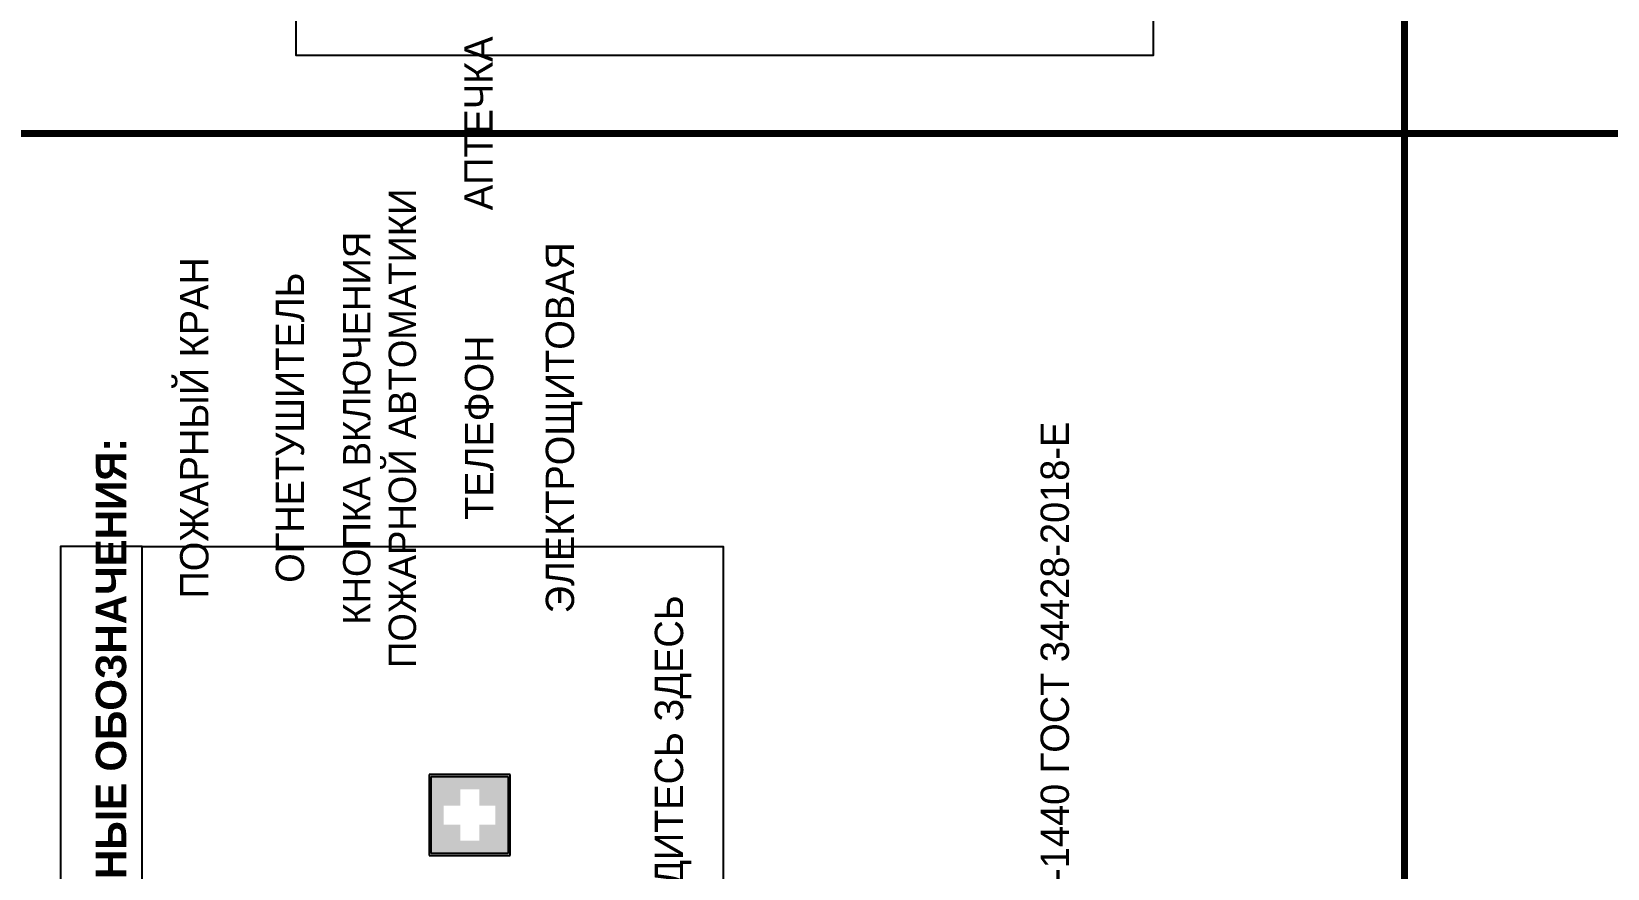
# Model space of a CAD drawing. Header units: millimetres. Extents: x 13114 to 67229, y 22859 to 38520.
# Drawn here: x 31659 to 31814.6, y 25782.5 to 25865.1 of the extents above; entities that cross this region are included whole.
import ezdxf

# ---------------------------------------------------------------- set-up
doc = ezdxf.new("R2010")
doc.units = ezdxf.units.MM
doc.styles.add('обычный', font='arial.ttf')

# ---------------------------------------------------------------- blocks, each defined once
blk = doc.blocks.new('A$C18900ED3')
h = blk.add_hatch(color=126)
h.paths.add_polyline_path([(-0.18, -0.18), (-7.02, -0.18), (-7.02, -7.02), (-0.18, -7.02)])
h.paths.add_polyline_path([(-5.89, -4.46), (-5.89, -2.77), (-4.46, -2.77), (-4.46, -1.31), (-2.77, -1.31), (-2.77, -2.77), (-1.33, -2.77), (-1.33, -4.46), (-2.77, -4.46), (-2.77, -5.89), (-4.46, -5.89), (-4.46, -4.46)], flags=16)
at = {"color": 126}
for p, q in [((-7.2, 0), (-7.2, -7.2)), ((0, 0), (-7.2, 0)), ((0, -7.2), (0, 0)), ((-7.02, -7.02), (-7.02, -0.18)), ((-7.02, -0.18), (-0.18, -0.18)), ((-0.18, -0.18), (-0.18, -7.02)), ((-7.2, -7.2), (0, -7.2)), ((-0.18, -7.02), (-7.02, -7.02))]:
    blk.add_line(p, q, dxfattribs=at)

msp = doc.modelspace()

# ---------------------------------------------------------------- linework, layer by layer
at = {"color": 6, "lineweight": 100}
for points in [[(31194.54, 25855.02), (31794.54, 25855.02), (31794.54, 26250.02), (31194.54, 26250.02)], [(31794.54, 25855.02), (32394.54, 25855.02), (32394.54, 26250.02), (31794.54, 26250.02)], [(31194.54, 25460.02), (31794.54, 25460.02), (31794.54, 25855.02), (31194.54, 25855.02)], [(31794.54, 25460.02), (32394.54, 25460.02), (32394.54, 25855.02), (31794.54, 25855.02)]]:
    msp.add_lwpolyline(points, close=True, dxfattribs=at)
for points in [[(31685.1, 25978.3), (31769.74, 25978.3), (31769.74, 25862.74), (31685.1, 25862.74)], [(31669.88, 25670.52), (31669.88, 25814.28), (31661.83, 25814.28), (31661.83, 25670.52)], [(31669.88, 25670.52), (31669.88, 25814.28), (31727.28, 25814.28), (31727.28, 25670.52)]]:
    msp.add_lwpolyline(points, close=True)

# ---------------------------------------------------------------- block references
at = {"xscale": 1.111111111007631, "yscale": 1.111111111007631, "zscale": 1.111111111007631, "rotation": 90}
msp.add_blockref('A$C18900ED3', (31698.22, 25791.76), dxfattribs=at)

# ---------------------------------------------------------------- texts
at = {"lineweight": 0, "attachment_point": 5, "rotation": 90, "style": 'обычный'}
for s, insert, char_height, width in [('\\pi-8.4,l8.4,t8.4;{\\fProxima Nova Rg|b0|i0|c204|p2;АПТЕЧКА\\H1.1667x; }', (31703.09, 25856.04), 2.8, 126.6484), ('\\pi-8.1,l8.1,t8.1;{\\fProxima Nova Rg|b0|i0|c204|p2;КНОПКА ВКЛЮЧЕНИЯ\\PПОЖАРНОЙ АВТОМАТИКИ}', (31693.35, 25825.94), 2.7, 126.6484), ('\\pi-8.4,l8.4,t8.4;{\\fProxima Nova Rg|b0|i0|c204|p2;ЭЛЕКТРОЩИТОВАЯ\\H1.1997x; }', (31711.55, 25825.99), 2.8, 126.6484), ('\\pi-8.4,l8.4,t8.4;{\\fProxima Nova Rg|b0|i0|c204|p2;ПОЖАРНЫЙ КРАН\\H1.6404x; }', (31675.05, 25825.98), 2.8, 126.6484), ('\\pi-8.4,l8.4,t8.4;{\\fProxima Nova Rg|b0|i0|c204|p2;ОГНЕТУШИТЕЛЬ\\H1.1997x; }', (31684.5, 25826), 2.8, 126.6484), ('\\pi-8.4,l8.4,t8.4;{\\fProxima Nova Rg|b0|i0|c204|p2;ТЕЛЕФОН\\H1.1997x; }', (31703.18, 25825.99), 2.8, 126.6484), ('\\pi-8.4,l8.4,t8.4;{\\fProxima Nova Rg|b0|i0|c204|p2;ИЗГОТОВИТЕЛЬ: ИП АНДРЕЕВ А. А.\\fProxima Nova Rg|b0|i0|c0|p2; \\fProxima Nova Rg|b0|i0|c204|p2;ФП-24 - 2022/ 200-25-1440 ГОСТ 34428-2018-Е\\H1.2266x; }', (31760.42, 25752.55), 2.8, 191.3484), ('{\\fProxima Nova Rg|b1|i0|c204|p2;УСЛОВНЫЕ ОБОЗНАЧЕНИЯ:\\H1.1997x; }', (31666.83, 25796.1), 3, 175.1736), ('\\pi-8.4,l8.4,t8.4;{\\fProxima Nova Rg|b0|i0|c204|p2;ВЫ НАХОДИТЕСЬ ЗДЕСЬ\\H1.1997x; }', (31722.32, 25786.38), 2.8, 126.6484)]:
    msp.add_mtext(s, dxfattribs=dict(at, insert=insert, char_height=char_height, width=width))

doc.saveas('drawing.dxf')
